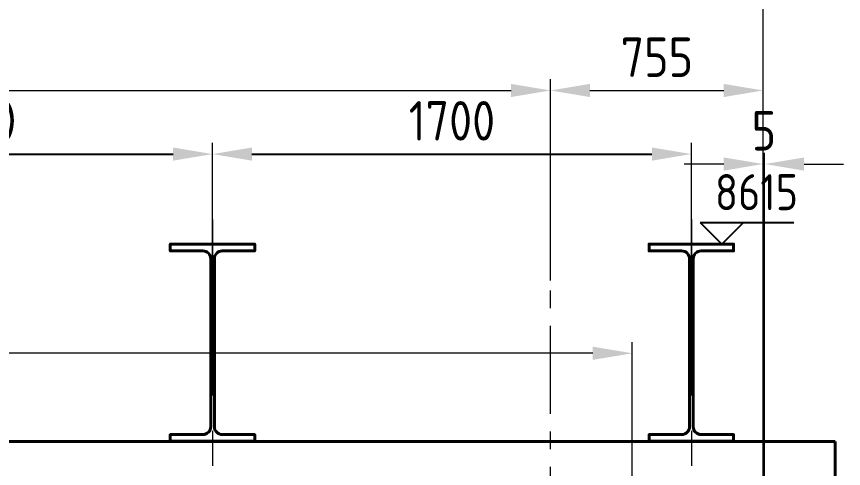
# Model space of a CAD drawing. Header units: millimetres. Extents: x 52110 to 400893, y -153728 to 31997.
# Drawn here: x 187229 to 190165, y -116468 to -114864 of the extents above; entities that cross this region are included whole.
import ezdxf

# ---------------------------------------------------------------- set-up
doc = ezdxf.new("R2010")
doc.units = ezdxf.units.MM
doc.header["$LTSCALE"] = 500
doc.linetypes.add('CENTER', pattern=[2, 1.25, -0.25, 0.25, -0.25])
for name, color, linetype, lineweight in [('BIAOZHU', 3, 'Continuous', 25), ('SHI', 7, 'Continuous', 40), ('WEN', 3, 'Continuous', 20), ('ZHONG', 1, 'CENTER', 20)]:
    doc.layers.add(name, color=color, linetype=linetype, lineweight=lineweight)
doc.styles.add('GB', font='gbenor.shx', dxfattribs={"bigfont": 'gbcbig.shx'})
doc.dimstyles.new('ISO-25$0', dxfattribs={"dimscale": 40, "dimtxt": 3.5, "dimasz": 3.5, "dimexe": 1, "dimexo": 0.2, "dimgap": 1.2, "dimtad": 1, "dimtoh": 1, "dimdec": 1, "dimzin": 9, "dimdsep": 46, "dimtxsty": 'GB', "dimcen": 0, "dimclrd": 3, "dimclre": 3, "dimclrt": 256, "dimadec": 0, "dimazin": 2, "dimtfac": 1, "dimtdec": 1, "dimtix": 1, "dimtmove": 0, "dimatfit": 3, "dimldrblk": 'DOTSMALL', "dimfxl": 0, "dimlwd": -1, "dimlwe": 20, "dimarcsym": 0})

# ---------------------------------------------------------------- blocks, each defined once
blk = doc.blocks.new('dl')
at = {"layer": 'SHI'}
blk.add_lwpolyline([(168935.8, 74025.5), (169085.8, 74025.5), (169085.8, 74049.5), (168970.3, 74049.5, -0.414214), (168942.3, 74077.5), (168942.3, 74673.5, -0.414214), (168970.3, 74701.5), (169085.8, 74701.5), (169085.8, 74725.5), (168935.8, 74725.5), (168785.8, 74725.5), (168785.8, 74701.5), (168901.3, 74701.5, -0.414214), (168929.3, 74673.5), (168929.3, 74077.5, -0.414214), (168901.3, 74049.5), (168785.8, 74049.5), (168785.8, 74025.5)], format="xyb", close=True, dxfattribs=at)
at = {"layer": 'ZHONG'}
blk.add_line((168935.8, 74813), (168935.8, 73934.6), dxfattribs=at)
blk = doc.blocks.new('*D127')
at = {"layer": 'BIAOZHU', "color": 3, "linetype": 'ByBlock', "lineweight": 20}
for p, q in [((187924.5, -115776.5), (187924.5, -115312.5)), ((189624.5, -115926.5), (189624.5, -115312.5))]:
    blk.add_line(p, q, dxfattribs=at)
at = {"layer": 'BIAOZHU', "color": 3, "linetype": 'ByBlock'}
blk.add_line((188064.5, -115352.5), (189484.5, -115352.5), dxfattribs=at)
at = {"layer": 'BIAOZHU', "color": 3}
for points in [[(188064.5, -115329.2), (188064.5, -115375.9), (187924.5, -115352.5)], [(189484.5, -115329.2), (189484.5, -115375.9), (189624.5, -115352.5)]]:
    blk.add_solid(points, dxfattribs=at)
at = {"layer": 'Defpoints', "color": 0}
for p in [(189624.5, -115352.5), (187924.5, -115784.5), (189624.5, -115934.5)]:
    blk.add_point(p, dxfattribs=at)
at = {"layer": 'BIAOZHU', "insert": (188774.5, -115234.5), "char_height": 140, "attachment_point": 5, "style": 'GB'}
blk.add_mtext('1700', dxfattribs=at)
blk = doc.blocks.new('_DotSmall')
at = {"color": 0, "linetype": 'ByBlock', "const_width": 0.5}
blk.add_lwpolyline([(-0.0625, 0, 1), (0.0625, 0, 1)], format="xyb", close=True, dxfattribs=at)
blk = doc.blocks.new('*D324')
at = {"layer": 'Defpoints', "color": 0}
for p in [(189879.5, -115126.8), (189124.5, -115808.7), (189879.5, -115808.7)]:
    blk.add_point(p, dxfattribs=at)
at = {"layer": 'WEN', "color": 3, "linetype": 'ByBlock', "lineweight": 20}
for p, q in [((189124.5, -115800.7), (189124.5, -115086.8)), ((189879.5, -115800.7), (189879.5, -115086.8))]:
    blk.add_line(p, q, dxfattribs=at)
at = {"layer": 'WEN', "color": 3, "linetype": 'ByBlock'}
blk.add_line((189264.5, -115126.8), (189739.5, -115126.8), dxfattribs=at)
at = {"layer": 'WEN', "color": 3}
for points in [[(189264.5, -115103.5), (189264.5, -115150.2), (189124.5, -115126.8)], [(189739.5, -115103.5), (189739.5, -115150.2), (189879.5, -115126.8)]]:
    blk.add_solid(points, dxfattribs=at)
at = {"layer": 'WEN', "insert": (189502, -115008.8), "char_height": 140, "attachment_point": 5, "style": 'GB'}
blk.add_mtext('755', dxfattribs=at)
blk = doc.blocks.new('*D325')
at = {"layer": 'Defpoints', "color": 0}
for p in [(189884.5, -115387.9), (189879.5, -116822), (189884.5, -116822)]:
    blk.add_point(p, dxfattribs=at)
at = {"layer": 'WEN', "color": 3, "linetype": 'ByBlock', "lineweight": 20}
for p, q in [((189879.5, -116814), (189879.5, -115347.9)), ((189884.5, -116814), (189884.5, -115347.9))]:
    blk.add_line(p, q, dxfattribs=at)
at = {"layer": 'WEN', "color": 3, "linetype": 'ByBlock'}
for p, q in [((189739.5, -115387.9), (189599.5, -115387.9)), ((189879.5, -115387.9), (189884.5, -115387.9)), ((190024.5, -115387.9), (190164.5, -115387.9))]:
    blk.add_line(p, q, dxfattribs=at)
at = {"layer": 'WEN', "color": 3}
for points in [[(189739.5, -115364.6), (189739.5, -115411.3), (189879.5, -115387.9)], [(190024.5, -115364.6), (190024.5, -115411.3), (189884.5, -115387.9)]]:
    blk.add_solid(points, dxfattribs=at)
at = {"layer": 'WEN', "insert": (189882, -115269.9), "char_height": 140, "attachment_point": 5, "style": 'GB'}
blk.add_mtext('5', dxfattribs=at)
blk = doc.blocks.new('正标高')
at = {"layer": 'BIAOZHU'}
for p, q in [((-2.4, 2.4), (8, 2.4)), ((-2.4, 2.4), (0, 0)), ((2.4, 2.4), (0, 0))]:
    blk.add_line(p, q, dxfattribs=at)
at = {"layer": 'BIAOZHU', "style": 'GB'}
blk.add_attdef('1000', (-0.7624, 3.76), '', height=4, dxfattribs=at)
at = {"layer": 'BIAOZHU', "style": 'GB', "flags": 10}
blk.add_attdef('+', (-3.12, 3.76), '', height=4, dxfattribs=at)
blk = doc.blocks.new('*D326')
at = {"layer": 'BIAOZHU', "color": 3, "linetype": 'ByBlock', "lineweight": 20}
for p, q in [((186224.5, -115776.5), (186224.5, -115312.5)), ((187924.5, -115926.5), (187924.5, -115312.5))]:
    blk.add_line(p, q, dxfattribs=at)
at = {"layer": 'BIAOZHU', "color": 3, "linetype": 'ByBlock'}
blk.add_line((186364.5, -115352.5), (187784.5, -115352.5), dxfattribs=at)
at = {"layer": 'BIAOZHU', "color": 3}
for points in [[(186364.5, -115329.2), (186364.5, -115375.9), (186224.5, -115352.5)], [(187784.5, -115329.2), (187784.5, -115375.9), (187924.5, -115352.5)]]:
    blk.add_solid(points, dxfattribs=at)
at = {"layer": 'Defpoints', "color": 0}
for p in [(187924.5, -115352.5), (186224.5, -115784.5), (187924.5, -115934.5)]:
    blk.add_point(p, dxfattribs=at)
at = {"layer": 'BIAOZHU', "insert": (187074.5, -115234.5), "char_height": 140, "attachment_point": 5, "style": 'GB'}
blk.add_mtext('1700', dxfattribs=at)
blk = doc.blocks.new('*D337')
at = {"layer": 'Defpoints', "color": 0}
for p in [(189879.5, -114807.7), (189879.5, -115361.2), (168399.5, -116822)]:
    blk.add_point(p, dxfattribs=at)
at = {"layer": 'WEN', "color": 3, "linetype": 'ByBlock', "lineweight": 20}
for p, q in [((168399.5, -116814), (168399.5, -114767.7)), ((189879.5, -115353.2), (189879.5, -114767.7))]:
    blk.add_line(p, q, dxfattribs=at)
at = {"layer": 'WEN', "color": 3, "linetype": 'ByBlock'}
blk.add_line((168539.5, -114807.7), (189739.5, -114807.7), dxfattribs=at)
at = {"layer": 'WEN', "color": 3}
for points in [[(168539.5, -114784.4), (168539.5, -114831.1), (168399.5, -114807.7)], [(189739.5, -114784.4), (189739.5, -114831.1), (189879.5, -114807.7)]]:
    blk.add_solid(points, dxfattribs=at)
at = {"layer": 'WEN', "insert": (179139.5, -114685.1), "char_height": 140, "attachment_point": 5, "style": 'GB'}
blk.add_mtext('21480（砌体尺寸）', dxfattribs=at)
blk = doc.blocks.new('*D338')
at = {"layer": 'Defpoints', "color": 0}
for p in [(189124.5, -115126.8), (189124.5, -115126.8), (169044.5, -115436.8)]:
    blk.add_point(p, dxfattribs=at)
at = {"layer": 'WEN', "color": 3, "linetype": 'ByBlock', "lineweight": 20}
for p, q in [((169044.5, -115428.8), (169044.5, -115086.8)), ((189124.5, -115118.8), (189124.5, -115086.8))]:
    blk.add_line(p, q, dxfattribs=at)
at = {"layer": 'WEN', "color": 3, "linetype": 'ByBlock'}
blk.add_line((169184.5, -115126.8), (188984.5, -115126.8), dxfattribs=at)
at = {"layer": 'WEN', "color": 3}
for points in [[(169184.5, -115103.5), (169184.5, -115150.2), (169044.5, -115126.8)], [(188984.5, -115103.5), (188984.5, -115150.2), (189124.5, -115126.8)]]:
    blk.add_solid(points, dxfattribs=at)
at = {"layer": 'WEN', "insert": (179084.5, -115001.9), "char_height": 140, "attachment_point": 5, "style": 'GB'}
blk.add_mtext('20080(炉子有效长度）', dxfattribs=at)
blk = doc.blocks.new('*D945')
at = {"layer": 'Defpoints', "color": 0}
for p in [(168863.5, -116059.5), (168863.5, -117072), (189414.5, -117072)]:
    blk.add_point(p, dxfattribs=at)
at = {"layer": 'WEN', "color": 3, "linetype": 'ByBlock', "lineweight": 20}
for p, q in [((168863.5, -117064), (168863.5, -116019.5)), ((189414.5, -117064), (189414.5, -116019.5))]:
    blk.add_line(p, q, dxfattribs=at)
at = {"layer": 'WEN', "color": 3, "linetype": 'ByBlock'}
blk.add_line((189274.5, -116059.5), (169003.5, -116059.5), dxfattribs=at)
at = {"layer": 'WEN', "color": 3}
for points in [[(169003.5, -116036.2), (169003.5, -116082.9), (168863.5, -116059.5)], [(189274.5, -116036.2), (189274.5, -116082.9), (189414.5, -116059.5)]]:
    blk.add_solid(points, dxfattribs=at)
at = {"layer": 'WEN', "insert": (179139, -115941.5), "char_height": 140, "attachment_point": 5, "style": 'GB'}
blk.add_mtext('20551', dxfattribs=at)

msp = doc.modelspace()

# ---------------------------------------------------------------- linework, layer by layer
at = {"layer": 'SHI', "linetype": 'Continuous'}
for p in [(168143.50201, -116372.02732), (190134.50201, -116572.02732)]:
    msp.add_line(p, (190134.50201, -116372.02732), dxfattribs=at)
at = {"layer": 'ZHONG', "color": 1, "ltscale": 0.5}
msp.add_line((189124.50201, -127274.68074), (189124.50201, -115758.73399), dxfattribs=at)

# ---------------------------------------------------------------- block references
at = {"layer": 'SHI'}
for p in [(18988.73611, -190397.49378), (20688.73611, -190397.49378)]:
    msp.add_blockref('dl', p, dxfattribs=at)
at = {"layer": 'WEN'}
ref = msp.add_blockref('正标高', (189732.41196, -115672.02732), dxfattribs=dict(at, xscale=32, yscale=32, zscale=32))
ref.add_attrib('1000', '8615', (189708.01516, -115551.70732), dxfattribs={"layer": 'BIAOZHU', "height": 128, "style": 'GB'})

# ---------------------------------------------------------------- dimensions: what is measured, and where the dimension line sits
at = {"layer": 'BIAOZHU'}
for base, p1, p2, picture, middle in [((187924.50201, -115352.53323), (186224.50201, -115784.53666), (187924.50201, -115934.53666), '*D326', (187074.50201, -115234.53323)), ((189624.50201, -115352.53323), (187924.50201, -115784.53666), (189624.50201, -115934.53666), '*D127', (188774.50201, -115234.53323))]:
    dim = msp.add_linear_dim(base=base, p1=p1, p2=p2, dimstyle='ISO-25$0', override={"dimtmove": 1, "dimatfit": 0, "dimfxl": 1.25}, dxfattribs=at)
    dim.commit()
    dim.dimension.update_dxf_attribs({"geometry": picture, "text_midpoint": middle})
at = {"layer": 'WEN'}
for base, p1, p2, text, picture, middle in [((189879.50201, -114807.73891), (168399.50201, -116822.02732), (189879.50201, -115361.21658), '<>（砌体尺寸）', '*D337', (179139.50201, -114685.10656)), ((189124.50201, -115126.8491), (169044.50201, -115436.84939), (189124.50201, -115126.8491), '<>(炉子有效长度）', '*D338', (179084.50201, -115001.90057))]:
    dim = msp.add_linear_dim(base=base, p1=p1, p2=p2, text=text, dimstyle='ISO-25$0', override={"dimatfit": 0, "dimfxl": 1.8}, dxfattribs=at)
    dim.commit()
    dim.dimension.update_dxf_attribs({"geometry": picture, "text_midpoint": middle})
for base, p1, p2, override, picture, middle in [((189879.50201, -115126.8491), (189124.50201, -115808.73399), (189879.50201, -115808.73399), {"dimatfit": 0, "dimfxl": 1.8}, '*D324', (189502.00201, -115008.8491)), ((189884.50201, -115387.93047), (189879.50201, -116822.02732), (189884.50201, -116822.02732), {"dimatfit": 0, "dimfxl": 1.8}, '*D325', (189882.00201, -115269.93047)), ((168863.50201, -116059.54202), (189414.50201, -117072.02732), (168863.50201, -117072.02732), {"dimatfit": 0, "dimfxl": 1.25}, '*D945', (179139.00201, -115941.54202))]:
    dim = msp.add_linear_dim(base=base, p1=p1, p2=p2, dimstyle='ISO-25$0', override=override, dxfattribs=at)
    dim.commit()
    dim.dimension.update_dxf_attribs({"geometry": picture, "text_midpoint": middle})

doc.saveas('drawing.dxf')
